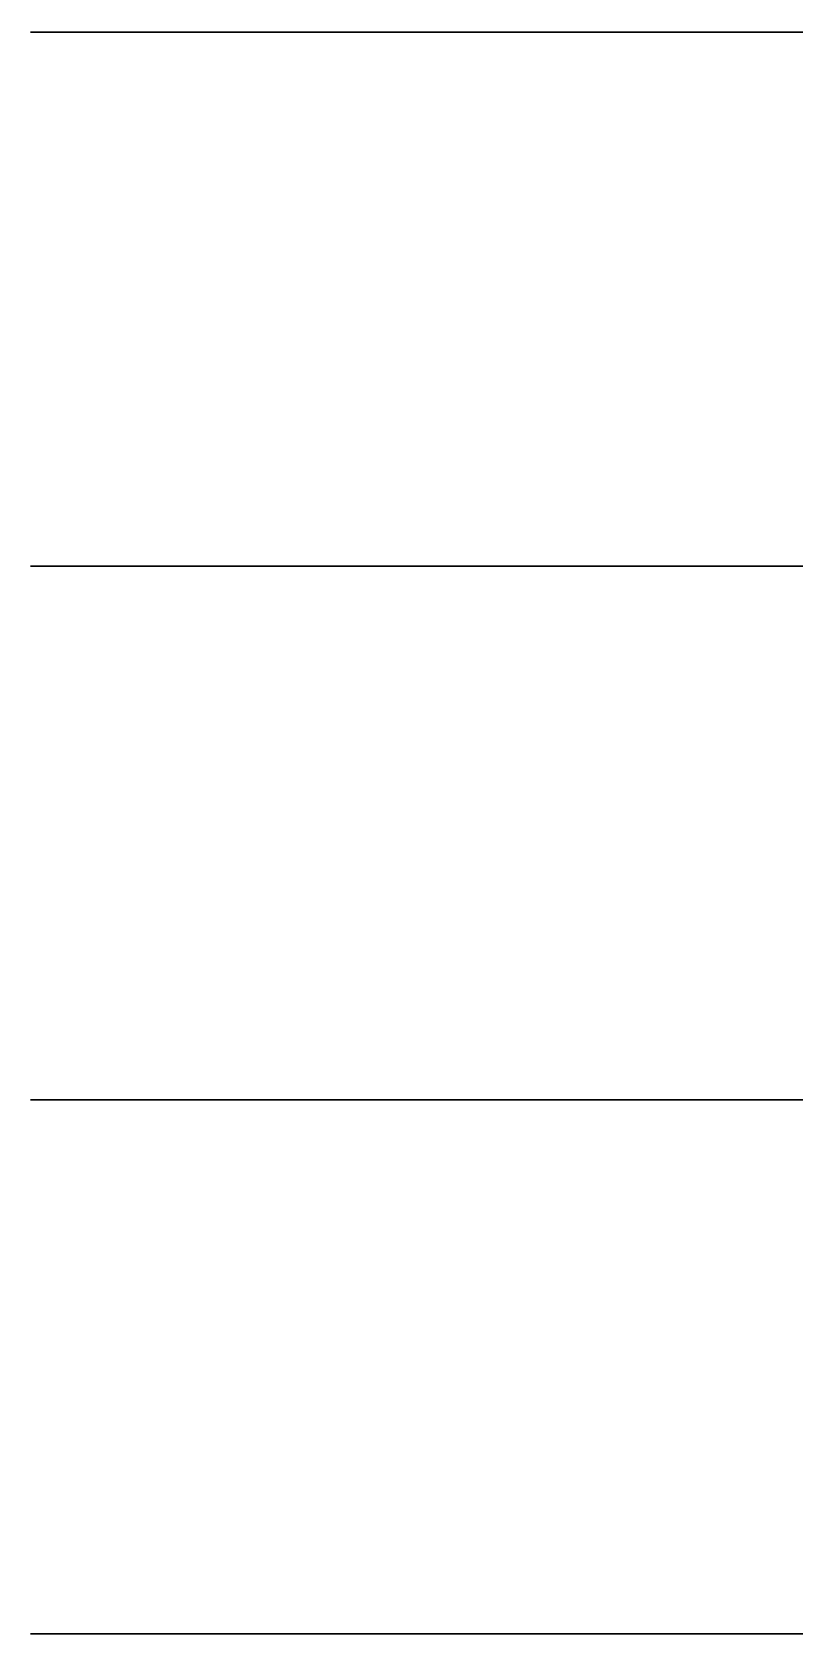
# Model space of a CAD drawing. Header units: metres. Extents: x 350990 to 353010, y 7455300 to 7456700.
# Drawn here: x 351870.3 to 352013.3, y 7455600 to 7455900 of the extents above; entities that cross this region are included whole.
import ezdxf

# ---------------------------------------------------------------- set-up
doc = ezdxf.new("R2010")
doc.units = ezdxf.units.M

msp = doc.modelspace()

# ---------------------------------------------------------------- linework, layer by layer
at = {"layer": 'ARG_M100N'}
for points in [[(352020, 7455900, 1241.557), (352010, 7455900, 1240.172), (352008.779, 7455900, 1240), (352000, 7455900, 1238.761), (351990, 7455900, 1237.336), (351980, 7455900, 1235.909), (351970, 7455900, 1234.494), (351960, 7455900, 1233.104), (351950, 7455900, 1231.752), (351940, 7455900, 1230.45), (351936.375, 7455900, 1230), (351930, 7455900, 1229.209), (351920, 7455900, 1228.042), (351910, 7455900, 1226.958), (351900, 7455900, 1225.965), (351890, 7455900, 1225.071), (351880, 7455900, 1224.281), (351870, 7455900, 1223.6)], [(351870, 7455900, 1293.6), (351880, 7455900, 1294.281), (351890, 7455900, 1295.071), (351900, 7455900, 1295.965), (351910, 7455900, 1296.958), (351920, 7455900, 1298.042), (351930, 7455900, 1299.209), (351936.375, 7455900, 1300), (351940, 7455900, 1300.45), (351950, 7455900, 1301.752), (351960, 7455900, 1303.104), (351970, 7455900, 1304.494), (351980, 7455900, 1305.909), (351990, 7455900, 1307.336), (352000, 7455900, 1308.761), (352008.779, 7455900, 1310), (352010, 7455900, 1310.172), (352020, 7455900, 1311.557)]]:
    msp.add_polyline3d(points, dxfattribs=at)
at = {"layer": 'ARG_M200N'}
for points in [[(352020, 7455800, 1248.135), (352010, 7455800, 1246.811), (352000, 7455800, 1245.483), (351990, 7455800, 1244.166), (351980, 7455800, 1242.872), (351970, 7455800, 1241.613), (351960, 7455800, 1240.402), (351956.519, 7455800, 1240), (351950, 7455800, 1239.248), (351940, 7455800, 1238.16), (351930, 7455800, 1237.147), (351920, 7455800, 1236.215), (351910, 7455800, 1235.367), (351900, 7455800, 1234.608), (351890, 7455800, 1233.939), (351880, 7455800, 1233.36), (351870, 7455800, 1232.868)], [(351870, 7455800, 1302.868), (351880, 7455800, 1303.36), (351890, 7455800, 1303.939), (351900, 7455800, 1304.608), (351910, 7455800, 1305.367), (351920, 7455800, 1306.215), (351930, 7455800, 1307.147), (351940, 7455800, 1308.16), (351950, 7455800, 1309.248), (351956.519, 7455800, 1310), (351960, 7455800, 1310.402), (351970, 7455800, 1311.613), (351980, 7455800, 1312.872), (351990, 7455800, 1314.166), (352000, 7455800, 1315.483), (352010, 7455800, 1316.811), (352020, 7455800, 1318.135)]]:
    msp.add_polyline3d(points, dxfattribs=at)
at = {"layer": 'ARG_M300N'}
msp.add_polyline3d([(351890, 7455700, 1229.648), (351881.943, 7455700, 1230), (351887.959, 7455700, 1240), (351890, 7455700, 1240.911), (351900, 7455700, 1243.602), (351910, 7455700, 1244.498), (351920, 7455700, 1243.676), (351930, 7455700, 1241.121), (351932.619, 7455700, 1240), (351940, 7455700, 1236.254), (351948.23, 7455700, 1230), (351940, 7455700, 1228.254), (351930, 7455700, 1228.261), (351920, 7455700, 1228.527), (351910, 7455700, 1228.856), (351900, 7455700, 1229.234)], close=True, dxfattribs=at)
at = {"layer": 'BOC_M100N'}
msp.add_polyline3d([(351870, 7455900, 1287.395), (351880, 7455900, 1288.54), (351890, 7455900, 1289.832), (351900, 7455900, 1291.234), (351910, 7455900, 1292.704), (351920, 7455900, 1294.194), (351930, 7455900, 1295.659), (351940, 7455900, 1297.054), (351950, 7455900, 1298.342), (351960, 7455900, 1299.496), (351970, 7455900, 1300.496), (351980, 7455900, 1301.338), (351990, 7455900, 1302.027), (352000, 7455900, 1302.581), (352010, 7455900, 1303.026), (352020, 7455900, 1303.396)], dxfattribs=at)
at = {"layer": 'BOC_M200N'}
msp.add_polyline3d([(351870, 7455800, 1297.215), (351880, 7455800, 1297.551), (351890, 7455800, 1297.918), (351900, 7455800, 1298.353), (351910, 7455800, 1298.889), (351920, 7455800, 1299.557), (351930, 7455800, 1300.382), (351940, 7455800, 1301.378), (351950, 7455800, 1302.55), (351960, 7455800, 1303.892), (351970, 7455800, 1305.385), (351980, 7455800, 1307.003), (351990, 7455800, 1308.706), (352000, 7455800, 1310.453), (352010, 7455800, 1312.195), (352020, 7455800, 1313.887)], dxfattribs=at)
at = {"layer": 'BOC_M300N'}
msp.add_polyline3d([(351870, 7455700, 1297.837), (351880, 7455700, 1298.059), (351890, 7455700, 1297.648), (351900, 7455700, 1297.234), (351910, 7455700, 1296.856), (351920, 7455700, 1296.527), (351930, 7455700, 1296.261), (351940, 7455700, 1296.07), (351950, 7455700, 1295.939), (351960, 7455700, 1295.087), (351970, 7455700, 1294.175), (351980, 7455700, 1293.252), (351990, 7455700, 1292.376), (352000, 7455700, 1291.601), (352010, 7455700, 1290.983), (352020, 7455700, 1290.571)], dxfattribs=at)
at = {"layer": 'BOC_M400N'}
msp.add_polyline3d([(351870, 7455600, 1281.243), (351880, 7455600, 1282.167), (351890, 7455600, 1283.008), (351900, 7455600, 1283.781), (351910, 7455600, 1284.498), (351920, 7455600, 1285.168), (351930, 7455600, 1285.792), (351940, 7455600, 1286.367), (351950, 7455600, 1286.885), (351960, 7455600, 1287.335), (351970, 7455600, 1287.704), (351980, 7455600, 1287.977), (351990, 7455600, 1288.147), (352000, 7455600, 1288.208), (352010, 7455600, 1288.164), (352020, 7455600, 1288.025)], dxfattribs=at)
at = {"layer": 'BOLC_M100N'}
msp.add_polyline3d([(351870, 7455900, 1222.543), (351880, 7455900, 1222.837), (351890, 7455900, 1223.406), (351900, 7455900, 1224.228), (351910, 7455900, 1225.272), (351920, 7455900, 1226.501), (351930, 7455900, 1227.873), (351940, 7455900, 1229.343), (351950, 7455900, 1230.865), (351960, 7455900, 1232.395), (351970, 7455900, 1233.889), (351980, 7455900, 1235.308), (351990, 7455900, 1236.618), (352000, 7455900, 1237.793), (352010, 7455900, 1238.812), (352020, 7455900, 1239.666)], dxfattribs=at)
at = {"layer": 'BOLC_M200N'}
msp.add_polyline3d([(351870, 7455800, 1216.229), (351880, 7455800, 1215.563), (351890, 7455800, 1215.282), (351900, 7455800, 1215.382), (351910, 7455800, 1215.845), (351920, 7455800, 1216.647), (351930, 7455800, 1217.753), (351940, 7455800, 1219.122), (351950, 7455800, 1220.713), (351960, 7455800, 1222.48), (351970, 7455800, 1224.384), (351980, 7455800, 1226.387), (351990, 7455800, 1228.458), (352000, 7455800, 1230.575), (352010, 7455800, 1232.725), (352020, 7455800, 1234.905)], dxfattribs=at)
at = {"layer": 'BOLC_M300N'}
msp.add_polyline3d([(351870, 7455700, 1223.189), (351880, 7455700, 1222.825), (351890, 7455700, 1222.694), (351900, 7455700, 1222.792), (351910, 7455700, 1223.107), (351920, 7455700, 1223.622), (351930, 7455700, 1224.317), (351940, 7455700, 1225.168), (351950, 7455700, 1226.156), (351960, 7455700, 1227.259), (351970, 7455700, 1228.463), (351980, 7455700, 1229.756), (351990, 7455700, 1231.134), (352000, 7455700, 1232.602), (352010, 7455700, 1234.168), (352020, 7455700, 1235.85)], dxfattribs=at)
at = {"layer": 'BOLC_M400N'}
msp.add_polyline3d([(351870, 7455600, 1235.494), (351880, 7455600, 1237.321), (351890, 7455600, 1239.15), (351900, 7455600, 1240.949), (351910, 7455600, 1242.688), (351920, 7455600, 1244.336), (351930, 7455600, 1245.866), (351940, 7455600, 1247.257), (351950, 7455600, 1248.495), (351960, 7455600, 1249.572), (351970, 7455600, 1250.492), (351980, 7455600, 1251.267), (351990, 7455600, 1251.919), (352000, 7455600, 1252.479), (352010, 7455600, 1252.981), (352020, 7455600, 1253.467)], dxfattribs=at)
at = {"layer": 'BOX_M100N'}
msp.add_polyline3d([(351870, 7455900, 1192.215), (351880, 7455900, 1195.412), (351890, 7455900, 1198.819), (351900, 7455900, 1202.258), (351910, 7455900, 1205.562), (351920, 7455900, 1208.58), (351930, 7455900, 1211.191), (351940, 7455900, 1213.309), (351950, 7455900, 1214.888), (351960, 7455900, 1215.921), (351970, 7455900, 1216.438), (351980, 7455900, 1216.503), (351990, 7455900, 1216.207), (352000, 7455900, 1215.655), (352010, 7455900, 1214.964), (352020, 7455900, 1214.252)], dxfattribs=at)
at = {"layer": 'BOX_M200N'}
msp.add_polyline3d([(351870, 7455800, 1187.583), (351880, 7455800, 1188.367), (351890, 7455800, 1189.703), (351900, 7455800, 1191.451), (351910, 7455800, 1193.462), (351920, 7455800, 1195.586), (351930, 7455800, 1197.685), (351940, 7455800, 1199.644), (351950, 7455800, 1201.376), (351960, 7455800, 1202.831), (351970, 7455800, 1203.998), (351980, 7455800, 1204.901), (351990, 7455800, 1205.6), (352000, 7455800, 1206.185), (352010, 7455800, 1206.763), (352020, 7455800, 1207.455)], dxfattribs=at)
at = {"layer": 'BOX_M300N'}
msp.add_polyline3d([(351870, 7455700, 1199.27), (351880, 7455700, 1200.224), (351890, 7455700, 1201.541), (351900, 7455700, 1203.121), (351910, 7455700, 1204.852), (351920, 7455700, 1206.618), (351930, 7455700, 1208.308), (351940, 7455700, 1209.825), (351950, 7455700, 1211.098), (351960, 7455700, 1212.083), (351970, 7455700, 1212.771), (351980, 7455700, 1213.19), (351990, 7455700, 1213.402), (352000, 7455700, 1213.497), (352010, 7455700, 1213.591), (352020, 7455700, 1213.813)], dxfattribs=at)
at = {"layer": 'BOX_M400N'}
msp.add_polyline3d([(351870, 7455600, 1210.22), (351880, 7455600, 1211.324), (351890, 7455600, 1212.609), (351900, 7455600, 1214.05), (351910, 7455600, 1215.609), (351920, 7455600, 1217.234), (351930, 7455600, 1218.866), (351940, 7455600, 1220.443), (351950, 7455600, 1221.911), (351960, 7455600, 1223.223), (351970, 7455600, 1224.351), (351980, 7455600, 1225.287), (351990, 7455600, 1226.046), (352000, 7455600, 1226.662), (352010, 7455600, 1227.189), (352020, 7455600, 1227.694)], dxfattribs=at)
at = {"layer": 'CU_0p2_M100N'}
for points in [[(351870, 7455900, 1227.29), (351880, 7455900, 1227.547), (351890, 7455900, 1227.71), (351900, 7455900, 1227.76), (351910, 7455900, 1227.685), (351920, 7455900, 1227.482), (351930, 7455900, 1227.153), (351940, 7455900, 1226.719), (351943.542, 7455900, 1230), (351950, 7455900, 1236.425), (351960, 7455900, 1235.955), (351970, 7455900, 1235.565), (351980, 7455900, 1235.336), (351990, 7455900, 1235.313), (352000, 7455900, 1235.492), (352010, 7455900, 1235.816), (352020, 7455900, 1236.205)], [(352019.084, 7455900, 920), (352010, 7455900, 914.683), (352005.041, 7455900, 910), (352000, 7455900, 902.939), (351998.415, 7455900, 900), (351995.051, 7455900, 890), (351992.934, 7455900, 880), (351991.419, 7455900, 870), (351990, 7455900, 860.327), (351989.957, 7455900, 860), (351988.461, 7455900, 850), (351986.436, 7455900, 840), (351983.911, 7455900, 830), (351980, 7455900, 829.431), (351979.373, 7455900, 830), (351978.783, 7455900, 840), (351978.163, 7455900, 850), (351970, 7455900, 856.143), (351965.644, 7455900, 860), (351965.099, 7455900, 870), (351960, 7455900, 873.955), (351953.406, 7455900, 880), (351953.109, 7455900, 890), (351950, 7455900, 892.643), (351942.352, 7455900, 900), (351942.171, 7455900, 910), (351941.903, 7455900, 920), (351940, 7455900, 921.755), (351931.656, 7455900, 930), (351931.202, 7455900, 940), (351930.596, 7455900, 950), (351930, 7455900, 958.304), (351926.631, 7455900, 960), (351920, 7455900, 962.765), (351910, 7455900, 964.946), (351900, 7455900, 963.75), (351893.433, 7455900, 960), (351890, 7455900, 957.078), (351889.67, 7455900, 950), (351889.354, 7455900, 940), (351890, 7455900, 939.166), (351898.481, 7455900, 930), (351898.327, 7455900, 920), (351900, 7455900, 918.067), (351907.836, 7455900, 910), (351907.71, 7455900, 900), (351907.485, 7455900, 890), (351907.104, 7455900, 880), (351910, 7455900, 876.874), (351916.756, 7455900, 870), (351916.121, 7455900, 860), (351915.365, 7455900, 850), (351914.575, 7455900, 840), (351913.864, 7455900, 830), (351920, 7455900, 823.777), (351923.703, 7455900, 820), (351923.343, 7455900, 810), (351923.21, 7455900, 800), (351923.249, 7455900, 790), (351923.358, 7455900, 780), (351923.408, 7455900, 770), (351930, 7455900, 763.254), (351933.213, 7455900, 760), (351932.814, 7455900, 750), (351932.014, 7455900, 740), (351930.724, 7455900, 730), (351930, 7455900, 725.796), (351920, 7455900, 725.576), (351910, 7455900, 724.206), (351900, 7455900, 721.825), (351894.32, 7455900, 720), (351890, 7455900, 718.187), (351880, 7455900, 712.106), (351877.427, 7455900, 710), (351872.983, 7455900, 700), (351873.578, 7455900, 690), (351875.961, 7455900, 680), (351878.774, 7455900, 670), (351880, 7455900, 665.642), (351881.325, 7455900, 660), (351883.24, 7455900, 650), (351884.192, 7455900, 640), (351883.812, 7455900, 630), (351881.625, 7455900, 620), (351880, 7455900, 616.273), (351876.96, 7455900, 610), (351870, 7455900, 601.023)], [(352017.292, 7455900, 660), (352010, 7455900, 666.756), (352006.755, 7455900, 670), (352005.034, 7455900, 680), (352003.726, 7455900, 690), (352002.819, 7455900, 700), (352002.292, 7455900, 710), (352002.176, 7455900, 720), (352002.426, 7455900, 730), (352003.035, 7455900, 740), (352000, 7455900, 744.08), (351994.74, 7455900, 750), (351995.885, 7455900, 760), (351997.242, 7455900, 770), (351998.666, 7455900, 780), (351999.989, 7455900, 790), (352000, 7455900, 790.107), (352010, 7455900, 792.335), (352020, 7455900, 797.389)]]:
    msp.add_polyline3d(points, dxfattribs=at)
at = {"layer": 'CU_0p2_M200N'}
for points in [[(351870, 7455800, 1217.864), (351880, 7455800, 1217.705), (351890, 7455800, 1217.466), (351900, 7455800, 1217.191), (351910, 7455800, 1216.943), (351920, 7455800, 1216.792), (351930, 7455800, 1216.793), (351940, 7455800, 1216.966), (351942.956, 7455800, 1220), (351950, 7455800, 1227.07), (351960, 7455800, 1227.498), (351970, 7455800, 1227.949), (351980, 7455800, 1228.357), (351990, 7455800, 1228.683), (351991.219, 7455800, 1230), (352000, 7455800, 1238.876), (352010, 7455800, 1238.962), (352020, 7455800, 1239.001)], [(352020, 7455800, 617.253), (352010, 7455800, 614.056), (352000, 7455800, 612.162), (351990, 7455800, 611.338), (351980, 7455800, 611.411), (351970, 7455800, 612.258), (351960, 7455800, 613.754), (351950, 7455800, 615.688), (351940, 7455800, 617.673), (351930, 7455800, 619.105), (351920, 7455800, 619.272), (351919.845, 7455800, 620), (351910, 7455800, 628.044), (351907.811, 7455800, 630), (351906.712, 7455800, 640), (351906.046, 7455800, 650), (351905.662, 7455800, 660), (351905.409, 7455800, 670), (351905.146, 7455800, 680), (351900, 7455800, 684.479), (351893.91, 7455800, 690), (351893.463, 7455800, 700), (351892.853, 7455800, 710), (351892.123, 7455800, 720), (351890, 7455800, 721.643), (351880.397, 7455800, 730), (351880, 7455800, 735.757), (351876.454, 7455800, 730), (351871.297, 7455800, 720), (351870, 7455800, 716.592)]]:
    msp.add_polyline3d(points, dxfattribs=at)
at = {"layer": 'CU_0p2_M300N'}
for points in [[(351870, 7455700, 1221.452), (351880, 7455700, 1221.384), (351890, 7455700, 1221.433), (351900, 7455700, 1221.571), (351910, 7455700, 1221.747), (351920, 7455700, 1221.904), (351930, 7455700, 1221.986), (351940, 7455700, 1221.949), (351950, 7455700, 1221.76), (351960, 7455700, 1221.403), (351970, 7455700, 1220.88), (351980, 7455700, 1220.218), (351983.06, 7455700, 1220), (351990, 7455700, 1219.645), (352000, 7455700, 1219.116), (352010, 7455700, 1218.623), (352020, 7455700, 1218.226)], [(352014.647, 7455700, 710), (352010, 7455700, 708.411), (352000, 7455700, 703.244), (351994.655, 7455700, 700), (351990, 7455700, 696.766), (351980.738, 7455700, 690), (351980, 7455700, 689.342), (351970, 7455700, 680.488), (351969.405, 7455700, 680), (351960, 7455700, 670.599), (351959.311, 7455700, 670), (351950, 7455700, 661.067), (351948.632, 7455700, 660), (351940, 7455700, 653.674), (351933.359, 7455700, 650), (351930, 7455700, 648.407), (351920, 7455700, 644.751), (351910, 7455700, 642.202), (351900, 7455700, 640.762), (351890, 7455700, 640.643), (351880, 7455700, 642.127), (351870, 7455700, 645.382)]]:
    msp.add_polyline3d(points, dxfattribs=at)
msp.add_polyline3d([(351910, 7455700, 973.419), (351905.279, 7455700, 980), (351901.027, 7455700, 990), (351900.497, 7455700, 1000), (351904.979, 7455700, 1010), (351910, 7455700, 1014.961), (351915.345, 7455700, 1020), (351920, 7455700, 1023.277), (351929.493, 7455700, 1030), (351930, 7455700, 1030.343), (351940, 7455700, 1036.629), (351946.395, 7455700, 1040), (351950, 7455700, 1042.503), (351960, 7455700, 1046.359), (351968.918, 7455700, 1040), (351970, 7455700, 1038.81), (351972.524, 7455700, 1030), (351975.047, 7455700, 1020), (351977.14, 7455700, 1010), (351978.527, 7455700, 1000), (351978.671, 7455700, 990), (351976.736, 7455700, 980), (351971.534, 7455700, 970), (351970, 7455700, 968.393), (351960, 7455700, 961.332), (351956.604, 7455700, 960), (351950, 7455700, 958.213), (351940, 7455700, 957.562), (351930, 7455700, 959.144), (351927.805, 7455700, 960), (351920, 7455700, 964.241), (351912.873, 7455700, 970)], close=True, dxfattribs=at)
at = {"layer": 'CU_0p2_M400N'}
msp.add_polyline3d([(351870, 7455600, 835.586), (351880, 7455600, 834.621), (351890, 7455600, 832.92), (351899.273, 7455600, 830), (351900, 7455600, 829.734), (351910, 7455600, 823.708), (351913.977, 7455600, 820), (351920, 7455600, 811.6), (351920.928, 7455600, 810), (351924.035, 7455600, 800), (351923.996, 7455600, 790), (351920.174, 7455600, 780), (351920, 7455600, 779.774), (351910.151, 7455600, 770), (351910, 7455600, 769.899), (351900, 7455600, 765.051), (351890, 7455600, 762.366), (351880, 7455600, 761.422), (351870, 7455600, 762.048)], dxfattribs=at)
at = {"layer": 'CU_0p4_M100N'}
for points in [[(351870, 7455900, 1080.806), (351871.742, 7455900, 1080), (351880, 7455900, 1075.573), (351885.595, 7455900, 1070), (351890, 7455900, 1064.294), (351892.781, 7455900, 1060), (351897.276, 7455900, 1050), (351899, 7455900, 1040), (351896.382, 7455900, 1030), (351890, 7455900, 1023.099), (351887.036, 7455900, 1020), (351880, 7455900, 1015.065), (351873.199, 7455900, 1010), (351870, 7455900, 1007.764)], [(351870, 7455900, 999.154), (351877.75, 7455900, 990), (351876.724, 7455900, 980), (351875.79, 7455900, 970), (351880, 7455900, 963.934), (351883.402, 7455900, 960), (351882.594, 7455900, 950), (351882.038, 7455900, 940), (351888.825, 7455900, 930), (351887.259, 7455900, 920), (351885.414, 7455900, 910), (351882.194, 7455900, 900), (351880, 7455900, 895.985), (351877.713, 7455900, 890), (351871.483, 7455900, 880), (351870, 7455900, 878.213)], [(351870, 7455900, 1223.656), (351880, 7455900, 1224.172), (351890, 7455900, 1224.496), (351900, 7455900, 1224.591), (351910, 7455900, 1224.434), (351920, 7455900, 1224.018), (351930, 7455900, 1223.352), (351940, 7455900, 1222.478), (351948.119, 7455900, 1230), (351950, 7455900, 1231.872), (351960, 7455900, 1230.935), (351970, 7455900, 1230.163), (351973.733, 7455900, 1230), (351970, 7455900, 1225.277), (351967.543, 7455900, 1220), (351970, 7455900, 1219.891), (351980, 7455900, 1219.701), (351990, 7455900, 1219.782), (351997.006, 7455900, 1220), (351998.275, 7455900, 1230), (352000, 7455900, 1230.063), (352010, 7455900, 1230.73), (352020, 7455900, 1231.526)], [(352016.417, 7455900, 960), (352010, 7455900, 957.795), (352000, 7455900, 953.737), (351990.879, 7455900, 950), (351990, 7455900, 949.565), (351980, 7455900, 944.97), (351970, 7455900, 941.212), (351964.636, 7455900, 940), (351960, 7455900, 938.388), (351950, 7455900, 937.803), (351942.803, 7455900, 940), (351940, 7455900, 940.738), (351938.748, 7455900, 950), (351937.222, 7455900, 960), (351930, 7455900, 966.588), (351926.44, 7455900, 970), (351924.929, 7455900, 980), (351923.601, 7455900, 990), (351922.532, 7455900, 1000), (351920, 7455900, 1002.3), (351911.744, 7455900, 1010), (351911.099, 7455900, 1020), (351910.78, 7455900, 1030), (351910.791, 7455900, 1040), (351910, 7455900, 1040.742), (351900.238, 7455900, 1050), (351900.686, 7455900, 1060), (351901.348, 7455900, 1070), (351900, 7455900, 1071.256), (351891.05, 7455900, 1080), (351891.773, 7455900, 1090), (351890, 7455900, 1091.688), (351881.766, 7455900, 1100), (351881.745, 7455900, 1110), (351881.128, 7455900, 1120), (351880, 7455900, 1120.88), (351870.287, 7455900, 1130)]]:
    msp.add_polyline3d(points, dxfattribs=at)
at = {"layer": 'CU_0p4_M200N'}
for points in [[(351870, 7455800, 1214.824), (351880, 7455800, 1214.506), (351890, 7455800, 1214.032), (351900, 7455800, 1213.49), (351910, 7455800, 1213.001), (351920, 7455800, 1212.707), (351930, 7455800, 1212.718), (351940, 7455800, 1213.07), (351946.753, 7455800, 1220), (351950, 7455800, 1223.259), (351960, 7455800, 1224.115), (351970, 7455800, 1225.012), (351980, 7455800, 1225.821), (351990, 7455800, 1226.462), (351993.176, 7455800, 1230), (352000, 7455800, 1236.895), (352010, 7455800, 1237.179), (352020, 7455800, 1237.254)], [(352020, 7455800, 682.322), (352012.557, 7455800, 680), (352010, 7455800, 679.081), (352000, 7455800, 676.74), (351990, 7455800, 676.29), (351980, 7455800, 678.49), (351977.141, 7455800, 680), (351970, 7455800, 683.823), (351963.209, 7455800, 690), (351960, 7455800, 693.202), (351954.452, 7455800, 700), (351950, 7455800, 706.251), (351947.287, 7455800, 710), (351940.863, 7455800, 720), (351940, 7455800, 721.55), (351933.857, 7455800, 730), (351930, 7455800, 736.17), (351925.811, 7455800, 740), (351920, 7455800, 745.877), (351910, 7455800, 747.699), (351900, 7455800, 743.195), (351896.623, 7455800, 740), (351890, 7455800, 734.028), (351889.173, 7455800, 740), (351887.915, 7455800, 750), (351886.907, 7455800, 760), (351880, 7455800, 765.433), (351874.904, 7455800, 770), (351874.52, 7455800, 780), (351874.342, 7455800, 790), (351874.296, 7455800, 800), (351870, 7455800, 803.846)]]:
    msp.add_polyline3d(points, dxfattribs=at)
msp.add_polyline3d([(351990, 7455800, 911.357), (351985.555, 7455800, 920), (351985.311, 7455800, 930), (351990, 7455800, 938.651), (351995.542, 7455800, 940), (352000, 7455800, 940.478), (352000.789, 7455800, 940), (352010, 7455800, 930.166), (352010.081, 7455800, 930), (352010.901, 7455800, 920), (352010, 7455800, 917.434), (352003.074, 7455800, 910), (352000, 7455800, 908.437), (351993.239, 7455800, 910)], close=True, dxfattribs=at)
at = {"layer": 'CU_0p4_M300N'}
for points in [[(351870, 7455700, 1195.463), (351873.45, 7455700, 1200), (351880, 7455700, 1206.419), (351890, 7455700, 1206.714), (351900, 7455700, 1206.986), (351910, 7455700, 1207.185), (351920, 7455700, 1207.26), (351930, 7455700, 1207.16), (351940, 7455700, 1206.834), (351943.492, 7455700, 1210), (351950, 7455700, 1215.896), (351960, 7455700, 1215.244), (351970, 7455700, 1214.348), (351980, 7455700, 1213.238), (351990, 7455700, 1211.988), (352000, 7455700, 1210.714), (352006.272, 7455700, 1210), (352000, 7455700, 1204.833), (351995.662, 7455700, 1200), (351990, 7455700, 1193.292), (351987.719, 7455700, 1190), (351980, 7455700, 1180.572), (351979.578, 7455700, 1180), (351973.214, 7455700, 1170), (351970, 7455700, 1166.464), (351964.105, 7455700, 1160), (351960, 7455700, 1156.379), (351952.087, 7455700, 1150), (351950, 7455700, 1148.398), (351940, 7455700, 1141.813), (351936.15, 7455700, 1140), (351930, 7455700, 1136.276), (351920, 7455700, 1132.783), (351910, 7455700, 1132.806), (351900, 7455700, 1139.992), (351899.995, 7455700, 1140), (351890, 7455700, 1148.863), (351889.035, 7455700, 1150), (351880, 7455700, 1158.552), (351878.53, 7455700, 1160), (351870, 7455700, 1167.209)], [(352017.214, 7455700, 810), (352010.169, 7455700, 800), (352010, 7455700, 799.707), (352005.788, 7455700, 790), (352001.846, 7455700, 780), (352000, 7455700, 775.767), (351997.811, 7455700, 770), (351992.727, 7455700, 760), (351990, 7455700, 756.154), (351985.516, 7455700, 750), (351980, 7455700, 744.345), (351974.991, 7455700, 740), (351970, 7455700, 736.287), (351960, 7455700, 730.737), (351957.891, 7455700, 730), (351950, 7455700, 727.112), (351940, 7455700, 725.569), (351930, 7455700, 726.297), (351920, 7455700, 729.674), (351919.406, 7455700, 730), (351910, 7455700, 735.83), (351904.954, 7455700, 740), (351900, 7455700, 745.023), (351895.062, 7455700, 750), (351890, 7455700, 756.649), (351886.639, 7455700, 760), (351880, 7455700, 768.994), (351878.484, 7455700, 770), (351870, 7455700, 778.09)], [(351870, 7455700, 794.669), (351880, 7455700, 795.114), (351885.885, 7455700, 800), (351890, 7455700, 801.951), (351898.553, 7455700, 810), (351900, 7455700, 811.201), (351906.869, 7455700, 820), (351910, 7455700, 824.55), (351912.775, 7455700, 830), (351916.283, 7455700, 840), (351918.096, 7455700, 850), (351918.521, 7455700, 860), (351918.132, 7455700, 870), (351917.753, 7455700, 880), (351918.876, 7455700, 890), (351920, 7455700, 892.268), (351924.061, 7455700, 900), (351930, 7455700, 904.345), (351939.606, 7455700, 910), (351940, 7455700, 910.153), (351950, 7455700, 914.131), (351960, 7455700, 917.437), (351969.414, 7455700, 920), (351970, 7455700, 920.164), (351980, 7455700, 922.52), (351990, 7455700, 924.24), (352000, 7455700, 925.097), (352010, 7455700, 924.6), (352020, 7455700, 921.75)]]:
    msp.add_polyline3d(points, dxfattribs=at)
at = {"layer": 'CU_0p8_M100N'}
for points in [[(352013.497, 7455900, 1090), (352010.337, 7455900, 1100), (352010, 7455900, 1101.592), (352008.377, 7455900, 1110), (352007.242, 7455900, 1120), (352004.265, 7455900, 1130), (352000.962, 7455900, 1140), (352000, 7455900, 1143.096), (351997.255, 7455900, 1150), (351993.471, 7455900, 1160), (351990, 7455900, 1168.954), (351989.31, 7455900, 1170), (351981.397, 7455900, 1180), (351980, 7455900, 1181.646), (351970, 7455900, 1184.12), (351960, 7455900, 1180.102), (351959.885, 7455900, 1180), (351950, 7455900, 1173.095), (351946.626, 7455900, 1170), (351940, 7455900, 1164.567), (351935.062, 7455900, 1160), (351930, 7455900, 1155.698), (351923.325, 7455900, 1150), (351920, 7455900, 1147.182), (351910.695, 7455900, 1140), (351910, 7455900, 1139.403), (351900, 7455900, 1132.084), (351895.986, 7455900, 1130), (351890, 7455900, 1125.699), (351880, 7455900, 1128.73), (351878.647, 7455900, 1130), (351876.879, 7455900, 1140), (351870, 7455900, 1145.868)], [(351870, 7455900, 1198.19), (351880, 7455900, 1198.715), (351890, 7455900, 1199.002), (351891.006, 7455900, 1200), (351900, 7455900, 1208.98), (351910, 7455900, 1208.802), (351920, 7455900, 1208.171), (351921.889, 7455900, 1210), (351930, 7455900, 1217.71), (351940, 7455900, 1216.634), (351950, 7455900, 1215.401), (351960, 7455900, 1214.237), (351970, 7455900, 1213.414), (351980, 7455900, 1213.144), (351990, 7455900, 1213.475), (352000, 7455900, 1214.278), (352010, 7455900, 1215.321), (352020, 7455900, 1216.378)]]:
    msp.add_polyline3d(points, dxfattribs=at)
msp.add_polyline3d([(351960, 7455900, 1008.192), (351958.11, 7455900, 1010), (351960, 7455900, 1017.014), (351961.45, 7455900, 1020), (351970, 7455900, 1023.078), (351980, 7455900, 1024.643), (351990, 7455900, 1022.658), (351992.927, 7455900, 1020), (351992.717, 7455900, 1010), (351990, 7455900, 1007.025), (351980, 7455900, 1000.671), (351970, 7455900, 1001.115)], close=True, dxfattribs=at)
at = {"layer": 'CU_0p8_M200N'}
for points in [[(352020, 7455800, 994.928), (352010, 7455800, 999.965), (352000, 7455800, 999.789), (351990, 7455800, 996.507), (351980, 7455800, 991.587), (351977.371, 7455800, 990), (351970, 7455800, 985.562), (351961.376, 7455800, 980), (351960, 7455800, 978.972), (351950, 7455800, 971.203), (351948.329, 7455800, 970), (351940, 7455800, 961.116), (351938.84, 7455800, 960), (351933.261, 7455800, 950), (351931.124, 7455800, 940), (351930.598, 7455800, 930), (351930.581, 7455800, 920), (351930.248, 7455800, 910), (351930, 7455800, 908.184), (351928.672, 7455800, 900), (351924.695, 7455800, 890), (351920, 7455800, 883.726), (351915.657, 7455800, 880), (351910, 7455800, 876.376), (351900, 7455800, 872.975), (351890, 7455800, 872.188), (351880, 7455800, 873.976), (351870, 7455800, 878.576)], [(351870, 7455800, 951.249), (351880, 7455800, 958.58), (351881.404, 7455800, 960), (351887.173, 7455800, 970), (351888.668, 7455800, 980), (351887.563, 7455800, 990), (351885.065, 7455800, 1000), (351881.961, 7455800, 1010), (351880, 7455800, 1015.918), (351878.232, 7455800, 1020), (351873.944, 7455800, 1030), (351870.186, 7455800, 1040)], [(351870, 7455800, 1076.974), (351872.042, 7455800, 1080), (351880, 7455800, 1086.5), (351883.359, 7455800, 1090), (351890, 7455800, 1095.598), (351894.504, 7455800, 1100), (351900, 7455800, 1107.646), (351901.514, 7455800, 1110), (351900, 7455800, 1114.163), (351896.493, 7455800, 1120), (351890, 7455800, 1123.625), (351880, 7455800, 1126.423), (351870, 7455800, 1127.75)], [(351870, 7455800, 1189.13), (351880, 7455800, 1188.805), (351890, 7455800, 1188.351), (351891.54, 7455800, 1190), (351900, 7455800, 1198.048), (351910, 7455800, 1197.614), (351920, 7455800, 1197.391), (351930, 7455800, 1197.476), (351940, 7455800, 1197.893), (351941.825, 7455800, 1200), (351950, 7455800, 1208.228), (351960, 7455800, 1209.019), (351970, 7455800, 1209.842), (351971.558, 7455800, 1210), (351974.983, 7455800, 1220), (351980, 7455800, 1220.748), (351990, 7455800, 1222.02), (351997.163, 7455800, 1230), (352000, 7455800, 1232.866), (352010, 7455800, 1233.425), (352020, 7455800, 1233.567)]]:
    msp.add_polyline3d(points, dxfattribs=at)
msp.add_polyline3d([(352000, 7455800, 743.206), (351995.925, 7455800, 750), (352000, 7455800, 756.152), (352004.061, 7455800, 750)], close=True, dxfattribs=at)
at = {"layer": 'IMP_M100N'}
for points in [[(352013.822, 7455900, 460), (352010.65, 7455900, 470), (352010, 7455900, 472.262), (352007.716, 7455900, 480), (352005.083, 7455900, 490), (352002.745, 7455900, 500), (352000.669, 7455900, 510), (352000, 7455900, 513.591), (351998.766, 7455900, 520), (351997.013, 7455900, 530), (351995.381, 7455900, 540), (351993.809, 7455900, 550), (351992.238, 7455900, 560), (351990.609, 7455900, 570), (351990, 7455900, 573.507), (351988.825, 7455900, 580), (351986.85, 7455900, 590), (351984.657, 7455900, 600), (351982.206, 7455900, 610), (351980, 7455900, 618.079), (351979.458, 7455900, 620), (351976.364, 7455900, 630), (351972.991, 7455900, 640), (351970, 7455900, 648.256), (351969.361, 7455900, 650), (351965.507, 7455900, 660), (351961.536, 7455900, 670), (351960, 7455900, 673.798), (351957.522, 7455900, 680), (351953.558, 7455900, 690), (351950, 7455900, 699.238), (351949.713, 7455900, 700), (351946.069, 7455900, 710), (351942.65, 7455900, 720), (351940, 7455900, 728.339), (351939.485, 7455900, 730), (351936.587, 7455900, 740), (351933.944, 7455900, 750), (351931.543, 7455900, 760), (351930, 7455900, 767.039), (351929.355, 7455900, 770), (351927.336, 7455900, 780), (351925.466, 7455900, 790), (351923.709, 7455900, 800), (351922.027, 7455900, 810), (351920.379, 7455900, 820), (351920, 7455900, 822.295), (351918.682, 7455900, 830), (351916.921, 7455900, 840), (351915.071, 7455900, 850), (351913.1, 7455900, 860), (351910.977, 7455900, 870), (351910, 7455900, 874.278), (351908.609, 7455900, 880), (351905.987, 7455900, 890), (351903.157, 7455900, 900), (351900.128, 7455900, 910), (351900, 7455900, 910.402), (351896.751, 7455900, 920), (351893.225, 7455900, 930), (351890, 7455900, 938.921), (351889.59, 7455900, 940), (351885.786, 7455900, 950), (351882.039, 7455900, 960), (351880, 7455900, 965.609), (351878.37, 7455900, 970), (351874.844, 7455900, 980), (351871.562, 7455900, 990), (351870, 7455900, 995.143)], [(351870, 7455900, 1150), (351876.932, 7455900, 1140), (351879.905, 7455900, 1130), (351880, 7455900, 1129.702), (351883.085, 7455900, 1120), (351886.422, 7455900, 1110), (351889.862, 7455900, 1100), (351890, 7455900, 1099.607), (351893.372, 7455900, 1090), (351896.876, 7455900, 1080), (351900, 7455900, 1070.931), (351900.322, 7455900, 1070), (351903.705, 7455900, 1060), (351906.952, 7455900, 1050), (351910, 7455900, 1040.12), (351910.038, 7455900, 1040), (351913.016, 7455900, 1030), (351915.829, 7455900, 1020), (351918.486, 7455900, 1010), (351920, 7455900, 1004.007), (351921.041, 7455900, 1000), (351923.54, 7455900, 990), (351925.975, 7455900, 980), (351928.385, 7455900, 970), (351930, 7455900, 963.33), (351930.843, 7455900, 960), (351933.434, 7455900, 950), (351936.141, 7455900, 940), (351939.003, 7455900, 930), (351940, 7455900, 926.705), (351942.134, 7455900, 920), (351945.53, 7455900, 910), (351949.165, 7455900, 900), (351950, 7455900, 897.823), (351953.106, 7455900, 890), (351957.272, 7455900, 880), (351960, 7455900, 873.678), (351961.599, 7455900, 870), (351966.009, 7455900, 860), (351970, 7455900, 850.94), (351970.405, 7455900, 850), (351974.622, 7455900, 840), (351978.656, 7455900, 830), (351980, 7455900, 826.482), (351982.355, 7455900, 820), (351985.716, 7455900, 810), (351988.762, 7455900, 800), (351990, 7455900, 795.49), (351991.424, 7455900, 790), (351993.739, 7455900, 780), (351995.775, 7455900, 770), (351997.561, 7455900, 760), (351999.134, 7455900, 750), (352000, 7455900, 743.857), (352000.526, 7455900, 740), (352001.786, 7455900, 730), (352002.985, 7455900, 720), (352004.17, 7455900, 710), (352005.394, 7455900, 700), (352006.705, 7455900, 690), (352008.154, 7455900, 680), (352009.786, 7455900, 670), (352010, 7455900, 668.843), (352011.672, 7455900, 660), (352013.843, 7455900, 650)]]:
    msp.add_polyline3d(points, dxfattribs=at)
at = {"layer": 'IMP_M200N'}
msp.add_polyline3d([(351870, 7455800, 806.591), (351871.392, 7455800, 800), (351873.609, 7455800, 790), (351875.933, 7455800, 780), (351878.351, 7455800, 770), (351880, 7455800, 763.358), (351880.857, 7455800, 760), (351883.437, 7455800, 750), (351886.032, 7455800, 740), (351888.61, 7455800, 730), (351890, 7455800, 724.492), (351891.159, 7455800, 720), (351893.647, 7455800, 710), (351896.028, 7455800, 700), (351898.29, 7455800, 690), (351900, 7455800, 682.017), (351900.435, 7455800, 680), (351902.473, 7455800, 670), (351904.404, 7455800, 660), (351906.251, 7455800, 650), (351908.048, 7455800, 640), (351909.828, 7455800, 630), (351910, 7455800, 629.045), (351911.624, 7455800, 620), (351913.476, 7455800, 610), (351915.425, 7455800, 600), (351917.508, 7455800, 590), (351919.76, 7455800, 580), (351920, 7455800, 579.015), (351922.186, 7455800, 570), (351924.82, 7455800, 560), (351927.675, 7455800, 550), (351930, 7455800, 542.431), (351930.742, 7455800, 540), (351933.98, 7455800, 530), (351937.385, 7455800, 520), (351940, 7455800, 512.594), (351940.907, 7455800, 510), (351944.467, 7455800, 500), (351948.028, 7455800, 490), (351950, 7455800, 484.373), (351951.514, 7455800, 480), (351954.857, 7455800, 470), (351958.006, 7455800, 460), (351960, 7455800, 453.171), (351960.917, 7455800, 450), (351963.556, 7455800, 440), (351965.898, 7455800, 430), (351967.935, 7455800, 420), (351969.676, 7455800, 410), (351970, 7455800, 407.812), (351971.16, 7455800, 400), (351972.402, 7455800, 390), (351973.433, 7455800, 380), (351974.296, 7455800, 370), (351975.039, 7455800, 360), (351975.711, 7455800, 350), (351976.363, 7455800, 340), (351977.047, 7455800, 330), (351977.812, 7455800, 320), (351978.709, 7455800, 310), (351979.786, 7455800, 300), (351970, 7455800, 291.17), (351960, 7455800, 292.441), (351953.002, 7455800, 300), (351950, 7455800, 304.877), (351946.733, 7455800, 310), (351940.25, 7455800, 320), (351940, 7455800, 320.385), (351933.821, 7455800, 330), (351930, 7455800, 336.174), (351927.732, 7455800, 340), (351922.156, 7455800, 350), (351920, 7455800, 354.182), (351917.211, 7455800, 360), (351912.877, 7455800, 370), (351910, 7455800, 377.468), (351909.102, 7455800, 380), (351905.923, 7455800, 390), (351903.145, 7455800, 400), (351900.717, 7455800, 410), (351900, 7455800, 413.318), (351898.649, 7455800, 420), (351896.831, 7455800, 430), (351895.179, 7455800, 440), (351893.641, 7455800, 450), (351892.165, 7455800, 460), (351890.702, 7455800, 470), (351890, 7455800, 474.697), (351889.228, 7455800, 480), (351887.69, 7455800, 490), (351886.028, 7455800, 500), (351884.205, 7455800, 510), (351882.19, 7455800, 520), (351880, 7455800, 529.811), (351879.958, 7455800, 530), (351877.519, 7455800, 540), (351874.834, 7455800, 550), (351871.905, 7455800, 560), (351870, 7455800, 566.05)], dxfattribs=at)
at = {"layer": 'IMP_M300N'}
msp.add_polyline3d([(351870, 7455700, 317.142), (351872.306, 7455700, 310), (351875.333, 7455700, 300), (351870, 7455700, 292.15)], dxfattribs=at)
at = {"layer": 'PHY_M100N'}
for points in [[(351870, 7455900, 1293.6), (351880, 7455900, 1294.281), (351890, 7455900, 1295.071), (351900, 7455900, 1295.965), (351910, 7455900, 1296.958), (351920, 7455900, 1298.042), (351930, 7455900, 1299.209), (351936.375, 7455900, 1300), (351940, 7455900, 1300.45), (351950, 7455900, 1301.752), (351960, 7455900, 1303.104), (351970, 7455900, 1304.494), (351980, 7455900, 1305.909), (351990, 7455900, 1307.336), (352000, 7455900, 1308.761), (352008.779, 7455900, 1310), (352010, 7455900, 1310.172), (352020, 7455900, 1311.557)], [(352020, 7455900, 1177.847), (352010.588, 7455900, 1170), (352010, 7455900, 1169.51), (352000.145, 7455900, 1160), (352000, 7455900, 1159.86), (351990, 7455900, 1150.17), (351989.812, 7455900, 1150), (351980, 7455900, 1141.145), (351978.623, 7455900, 1140), (351970, 7455900, 1132.828), (351966.515, 7455900, 1130), (351960, 7455900, 1124.712), (351954.579, 7455900, 1120), (351950, 7455900, 1116.019), (351943.96, 7455900, 1110), (351940, 7455900, 1106.054), (351934.748, 7455900, 1100), (351930, 7455900, 1094.527), (351926.46, 7455900, 1090), (351920, 7455900, 1081.738), (351918.679, 7455900, 1080), (351911.081, 7455900, 1070), (351910, 7455900, 1068.578), (351902.995, 7455900, 1060), (351900, 7455900, 1056.332), (351893.66, 7455900, 1050), (351890, 7455900, 1046.344), (351880.549, 7455900, 1040), (351880, 7455900, 1039.632), (351870, 7455900, 1036.578)]]:
    msp.add_polyline3d(points, dxfattribs=at)
at = {"layer": 'PHY_M200N'}
for points in [[(351870, 7455800, 1302.868), (351880, 7455800, 1303.36), (351890, 7455800, 1303.939), (351900, 7455800, 1304.608), (351910, 7455800, 1305.367), (351920, 7455800, 1306.215), (351930, 7455800, 1307.147), (351940, 7455800, 1308.16), (351950, 7455800, 1309.248), (351956.519, 7455800, 1310), (351960, 7455800, 1310.402), (351970, 7455800, 1311.613), (351980, 7455800, 1312.872), (351990, 7455800, 1314.166), (352000, 7455800, 1315.483), (352010, 7455800, 1316.811), (352020, 7455800, 1318.135)], [(352017.155, 7455800, 970), (352010, 7455800, 965.13), (352000, 7455800, 962.934), (351990, 7455800, 965.142), (351981.254, 7455800, 970), (351980, 7455800, 970.697), (351970, 7455800, 977.891), (351966.954, 7455800, 980), (351960, 7455800, 984.859), (351950, 7455800, 989.895), (351949.463, 7455800, 990), (351940, 7455800, 991.876), (351930, 7455800, 990.476), (351928.859, 7455800, 990), (351920, 7455800, 986.302), (351910, 7455800, 980.628), (351908.866, 7455800, 980), (351900, 7455800, 975.057), (351890, 7455800, 971.081), (351881.865, 7455800, 970), (351880, 7455800, 969.748), (351878.5, 7455800, 970), (351870, 7455800, 971.434)]]:
    msp.add_polyline3d(points, dxfattribs=at)
at = {"layer": 'PHY_M300N'}
for points in [[(351870, 7455700, 1300.53), (351880, 7455700, 1300.085), (351881.943, 7455700, 1300), (351890, 7455700, 1299.648), (351900, 7455700, 1299.234), (351910, 7455700, 1298.856), (351920, 7455700, 1298.527), (351930, 7455700, 1298.261), (351940, 7455700, 1298.07), (351950, 7455700, 1297.965), (351960, 7455700, 1297.957), (351970, 7455700, 1298.054), (351980, 7455700, 1298.264), (351990, 7455700, 1298.591), (352000, 7455700, 1299.04), (352010, 7455700, 1299.612), (352015.584, 7455700, 1300)], [(352020, 7455700, 911.994), (352010, 7455700, 916.223), (352005.022, 7455700, 920), (352000, 7455700, 923.697), (351993.295, 7455700, 930), (351990, 7455700, 933.026), (351982.72, 7455700, 940), (351980, 7455700, 942.567), (351970.966, 7455700, 950), (351970, 7455700, 950.791), (351960, 7455700, 956.506), (351950, 7455700, 959.043), (351940, 7455700, 958.434), (351930, 7455700, 955.37), (351920, 7455700, 950.969), (351917.855, 7455700, 950), (351910, 7455700, 946.502), (351900, 7455700, 942.981), (351890, 7455700, 941.027), (351880, 7455700, 940.788), (351870, 7455700, 941.972)]]:
    msp.add_polyline3d(points, dxfattribs=at)
at = {"layer": 'PHY_M400N'}
for points in [[(351870, 7455600, 1111.827), (351870.291, 7455600, 1110), (351870, 7455600, 1109.069)], [(351870, 7455600, 1032.515), (351871.861, 7455600, 1030), (351880, 7455600, 1022.551), (351884.666, 7455600, 1020), (351890, 7455600, 1017.898), (351900, 7455600, 1016.929), (351910, 7455600, 1018.788), (351912.919, 7455600, 1020), (351920, 7455600, 1023.807), (351929.567, 7455600, 1030), (351930, 7455600, 1030.335), (351940, 7455600, 1037.495), (351945.05, 7455600, 1040), (351950, 7455600, 1042.35), (351960, 7455600, 1044.638), (351970, 7455600, 1044.831), (351980, 7455600, 1043.656), (351990, 7455600, 1041.563), (351995.394, 7455600, 1040), (352000, 7455600, 1038.868), (352010, 7455600, 1035.74), (352020, 7455600, 1032.242)], [(352020, 7455600, 854.934), (352010.97, 7455600, 860), (352010, 7455600, 860.517), (352000, 7455600, 866.057), (351991.157, 7455600, 870), (351990, 7455600, 870.483), (351980, 7455600, 872.923), (351970, 7455600, 873.419), (351960, 7455600, 872.488), (351950, 7455600, 871.08), (351940, 7455600, 870.272), (351930, 7455600, 870.963), (351920, 7455600, 873.651), (351910, 7455600, 878.321), (351907.296, 7455600, 880), (351900, 7455600, 884.305), (351891.183, 7455600, 890), (351890, 7455600, 890.737), (351880, 7455600, 896.451), (351871.213, 7455600, 900), (351870, 7455600, 900.483)]]:
    msp.add_polyline3d(points, dxfattribs=at)
at = {"layer": 'POT_M100N'}
for points in [[(351870, 7455900, 1096.934), (351875.821, 7455900, 1100), (351880, 7455900, 1102.215), (351890, 7455900, 1107.198), (351896.423, 7455900, 1110), (351900, 7455900, 1111.569), (351910, 7455900, 1115.034), (351920, 7455900, 1117.345), (351930, 7455900, 1118.327), (351940, 7455900, 1117.899), (351950, 7455900, 1116.087), (351960, 7455900, 1113.024), (351967.422, 7455900, 1110), (351970, 7455900, 1108.952), (351980, 7455900, 1104.211), (351988.405, 7455900, 1100), (351990, 7455900, 1099.204), (352000, 7455900, 1094.393), (352010, 7455900, 1090.233), (352010.759, 7455900, 1090), (352020, 7455900, 1087.181)], [(352020, 7455900, 290.027), (352010, 7455900, 290.027), (352000, 7455900, 290.027), (351990, 7455900, 290.028), (351980, 7455900, 290.028), (351970, 7455900, 290.028), (351960, 7455900, 290.028), (351950, 7455900, 290.029), (351940, 7455900, 290.029), (351930, 7455900, 290.03), (351920, 7455900, 290.03), (351910, 7455900, 290.03), (351900, 7455900, 290.031), (351890, 7455900, 290.031), (351880, 7455900, 290.031), (351870, 7455900, 290.032)]]:
    msp.add_polyline3d(points, dxfattribs=at)
at = {"layer": 'POT_M200N'}
for points in [[(352020, 7455800, 290.038), (352010, 7455800, 290.039), (352000, 7455800, 290.039), (351990, 7455800, 290.04), (351980, 7455800, 290.04), (351970, 7455800, 290.041), (351960, 7455800, 290.042), (351950, 7455800, 290.042), (351940, 7455800, 290.043), (351930, 7455800, 290.043), (351920, 7455800, 290.044), (351910, 7455800, 290.044), (351900, 7455800, 290.045), (351890, 7455800, 290.045), (351880, 7455800, 290.045), (351870, 7455800, 290.045)], [(351870.017, 7455800, 1070), (351880, 7455800, 1067.356), (351890, 7455800, 1065.484), (351900, 7455800, 1064.471), (351910, 7455800, 1064.324), (351920, 7455800, 1064.969), (351930, 7455800, 1066.272), (351940, 7455800, 1068.054), (351949.452, 7455800, 1070), (351950, 7455800, 1070.113), (351960, 7455800, 1072.259), (351970, 7455800, 1074.31), (351980, 7455800, 1076.14), (351990, 7455800, 1077.68), (352000, 7455800, 1078.931), (352010, 7455800, 1079.958), (352010.452, 7455800, 1080), (352020, 7455800, 1080.891)]]:
    msp.add_polyline3d(points, dxfattribs=at)
at = {"layer": 'POT_M300N'}
for points in [[(351870, 7455700, 917.37), (351880, 7455700, 916.612), (351890, 7455700, 915.962), (351900, 7455700, 915.584), (351910, 7455700, 915.61), (351920, 7455700, 916.146), (351930, 7455700, 917.259), (351940, 7455700, 918.975), (351944.584, 7455700, 920), (351950, 7455700, 921.217), (351960, 7455700, 923.83), (351970, 7455700, 926.619), (351980, 7455700, 929.293), (351983.219, 7455700, 930), (351990, 7455700, 931.463), (352000, 7455700, 932.832), (352010, 7455700, 933.147), (352020, 7455700, 932.2)], [(352020, 7455700, 290.065), (352010, 7455700, 290.068), (352000, 7455700, 290.071), (351990, 7455700, 290.074), (351980, 7455700, 290.078), (351970, 7455700, 290.082), (351960, 7455700, 290.086), (351950, 7455700, 290.091), (351940, 7455700, 290.094), (351930, 7455700, 290.098), (351920, 7455700, 290.1), (351910, 7455700, 290.102), (351900, 7455700, 290.102), (351890, 7455700, 290.102), (351880, 7455700, 290.101), (351870, 7455700, 290.1)]]:
    msp.add_polyline3d(points, dxfattribs=at)
at = {"layer": 'POT_M400N'}
msp.add_polyline3d([(352020, 7455600, 290.259), (352010, 7455600, 290.317), (352000, 7455600, 290.419), (351990, 7455600, 290.629), (351980, 7455600, 291.264), (351970.964, 7455600, 300), (351970, 7455600, 308.585), (351969.837, 7455600, 310), (351967.723, 7455600, 320), (351964.787, 7455600, 330), (351961.049, 7455600, 340), (351960, 7455600, 342.312), (351956.273, 7455600, 350), (351950.628, 7455600, 360), (351950, 7455600, 360.987), (351943.756, 7455600, 370), (351940, 7455600, 374.961), (351935.791, 7455600, 380), (351930, 7455600, 386.608), (351926.7, 7455600, 390), (351920, 7455600, 396.865), (351916.614, 7455600, 400), (351910, 7455600, 406.418), (351905.966, 7455600, 410), (351900, 7455600, 415.895), (351895.558, 7455600, 420), (351890, 7455600, 426.17), (351886.409, 7455600, 430), (351880, 7455600, 439.193), (351879.43, 7455600, 440), (351874.568, 7455600, 450), (351872.045, 7455600, 460), (351871.324, 7455600, 470), (351872.087, 7455600, 480), (351874.146, 7455600, 490), (351877.395, 7455600, 500), (351880, 7455600, 505.894), (351881.8, 7455600, 510), (351887.455, 7455600, 520), (351890, 7455600, 523.692), (351894.786, 7455600, 530), (351900, 7455600, 535.733), (351904.759, 7455600, 540), (351910, 7455600, 544.021), (351920, 7455600, 549.312), (351922.414, 7455600, 550), (351930, 7455600, 551.91), (351940, 7455600, 552.239), (351950, 7455600, 550.562), (351951.566, 7455600, 550), (351960, 7455600, 546.962), (351970, 7455600, 541.711), (351972.5, 7455600, 540), (351980, 7455600, 534.785), (351985.734, 7455600, 530), (351990, 7455600, 526.37), (351996.55, 7455600, 520), (352000, 7455600, 516.59), (352006.08, 7455600, 510), (352010, 7455600, 505.72), (352014.957, 7455600, 500)], dxfattribs=at)
at = {"layer": 'PRO_M100N'}
for points in [[(351870, 7455900, 1293.6), (351880, 7455900, 1294.281), (351890, 7455900, 1295.071), (351900, 7455900, 1295.965), (351910, 7455900, 1296.958), (351920, 7455900, 1298.042), (351930, 7455900, 1299.209), (351936.375, 7455900, 1300), (351940, 7455900, 1300.45), (351950, 7455900, 1301.752), (351960, 7455900, 1303.104), (351970, 7455900, 1304.494), (351980, 7455900, 1305.909), (351990, 7455900, 1307.336), (352000, 7455900, 1308.761), (352008.779, 7455900, 1310), (352010, 7455900, 1310.172), (352020, 7455900, 1311.557)], [(352020, 7455900, 290.01), (352010, 7455900, 290.01), (352000, 7455900, 290.01), (351990, 7455900, 290.01), (351980, 7455900, 290.01), (351970, 7455900, 290.01), (351960, 7455900, 290.01), (351950, 7455900, 290.01), (351940, 7455900, 290.01), (351930, 7455900, 290.01), (351920, 7455900, 290.01), (351910, 7455900, 290.01), (351900, 7455900, 290.01), (351890, 7455900, 290.01), (351880, 7455900, 290.01), (351870, 7455900, 290.01)]]:
    msp.add_polyline3d(points, dxfattribs=at)
at = {"layer": 'PRO_M200N'}
for points in [[(351870, 7455800, 1302.868), (351880, 7455800, 1303.36), (351890, 7455800, 1303.939), (351900, 7455800, 1304.608), (351910, 7455800, 1305.367), (351920, 7455800, 1306.215), (351930, 7455800, 1307.147), (351940, 7455800, 1308.16), (351950, 7455800, 1309.248), (351956.519, 7455800, 1310), (351960, 7455800, 1310.402), (351970, 7455800, 1311.613), (351980, 7455800, 1312.872), (351990, 7455800, 1314.166), (352000, 7455800, 1315.483), (352010, 7455800, 1316.811), (352020, 7455800, 1318.135)], [(352020, 7455800, 290.01), (352010, 7455800, 290.01), (352000, 7455800, 290.01), (351990, 7455800, 290.01), (351980, 7455800, 290.01), (351970, 7455800, 290.01), (351960, 7455800, 290.01), (351950, 7455800, 290.01), (351940, 7455800, 290.01), (351930, 7455800, 290.01), (351920, 7455800, 290.01), (351910, 7455800, 290.01), (351900, 7455800, 290.01), (351890, 7455800, 290.01), (351880, 7455800, 290.01), (351870, 7455800, 290.01)]]:
    msp.add_polyline3d(points, dxfattribs=at)
at = {"layer": 'PRO_M300N'}
for points in [[(351870, 7455700, 1300.53), (351880, 7455700, 1300.085), (351881.943, 7455700, 1300), (351890, 7455700, 1299.648), (351900, 7455700, 1299.234), (351910, 7455700, 1298.856), (351920, 7455700, 1298.527), (351930, 7455700, 1298.261), (351940, 7455700, 1298.07), (351950, 7455700, 1297.965), (351960, 7455700, 1297.957), (351970, 7455700, 1298.054), (351980, 7455700, 1298.264), (351990, 7455700, 1298.591), (352000, 7455700, 1299.04), (352010, 7455700, 1299.612), (352015.584, 7455700, 1300)], [(352020, 7455700, 290.01), (352010, 7455700, 290.01), (352000, 7455700, 290.01), (351990, 7455700, 290.01), (351980, 7455700, 290.01), (351970, 7455700, 290.01), (351960, 7455700, 290.01), (351950, 7455700, 290.01), (351940, 7455700, 290.01), (351930, 7455700, 290.01), (351920, 7455700, 290.01), (351910, 7455700, 290.01), (351900, 7455700, 290.01), (351890, 7455700, 290.01), (351880, 7455700, 290.01), (351870, 7455700, 290.01)]]:
    msp.add_polyline3d(points, dxfattribs=at)
at = {"layer": 'PRO_M400N'}
for points in [[(351870, 7455600, 1284.43), (351880, 7455600, 1285.191), (351890, 7455600, 1285.944), (351900, 7455600, 1286.686), (351910, 7455600, 1287.416), (351920, 7455600, 1288.132), (351930, 7455600, 1288.835), (351940, 7455600, 1289.525), (351946.977, 7455600, 1290), (351950, 7455600, 1290.206), (351960, 7455600, 1290.878), (351970, 7455600, 1291.545), (351980, 7455600, 1292.212), (351990, 7455600, 1292.881), (352000, 7455600, 1293.558), (352010, 7455600, 1294.246), (352020, 7455600, 1294.951)], [(352020, 7455600, 290.01), (352010, 7455600, 290.01), (352000, 7455600, 290.01), (351990, 7455600, 290.01), (351980, 7455600, 290.011), (351970, 7455600, 290.011), (351960, 7455600, 290.011), (351950, 7455600, 290.011), (351940, 7455600, 290.011), (351930, 7455600, 290.011), (351920, 7455600, 290.011), (351910, 7455600, 290.011), (351900, 7455600, 290.011), (351890, 7455600, 290.011), (351880, 7455600, 290.011), (351870, 7455600, 290.011)]]:
    msp.add_polyline3d(points, dxfattribs=at)
at = {"layer": 'QMP_M100N'}
for points in [[(352020, 7455900, 290.051), (352010, 7455900, 290.052), (352000, 7455900, 290.052), (351990, 7455900, 290.053), (351980, 7455900, 290.054), (351970, 7455900, 290.055), (351960, 7455900, 290.057), (351950, 7455900, 290.058), (351940, 7455900, 290.059), (351930, 7455900, 290.061), (351920, 7455900, 290.062), (351910, 7455900, 290.064), (351900, 7455900, 290.065), (351890, 7455900, 290.067), (351880, 7455900, 290.069), (351870, 7455900, 290.071)], [(351870, 7455900, 1103.521), (351880, 7455900, 1109.904), (351880.166, 7455900, 1110), (351890, 7455900, 1115.889), (351897.623, 7455900, 1120), (351900, 7455900, 1121.315), (351910, 7455900, 1126.07), (351919.826, 7455900, 1130), (351920, 7455900, 1130.071), (351930, 7455900, 1133.293), (351940, 7455900, 1135.726), (351950, 7455900, 1137.389), (351960, 7455900, 1138.309), (351970, 7455900, 1138.515), (351980, 7455900, 1138.04), (351990, 7455900, 1136.918), (352000, 7455900, 1135.185), (352010, 7455900, 1132.881), (352020, 7455900, 1130.054)]]:
    msp.add_polyline3d(points, dxfattribs=at)
at = {"layer": 'QMP_M200N'}
for points in [[(352020, 7455800, 290.113), (352010, 7455800, 290.117), (352000, 7455800, 290.122), (351990, 7455800, 290.128), (351980, 7455800, 290.134), (351970, 7455800, 290.142), (351960, 7455800, 290.151), (351950, 7455800, 290.16), (351940, 7455800, 290.169), (351930, 7455800, 290.177), (351920, 7455800, 290.186), (351910, 7455800, 290.193), (351900, 7455800, 290.199), (351890, 7455800, 290.204), (351880, 7455800, 290.208), (351870, 7455800, 290.212)], [(351870, 7455800, 700.594), (351876.359, 7455800, 710), (351880, 7455800, 716.133), (351882.901, 7455800, 720), (351889.148, 7455800, 730), (351890, 7455800, 731.735), (351895.352, 7455800, 740), (351899.822, 7455800, 750), (351900, 7455800, 750.644), (351903.429, 7455800, 760), (351904.888, 7455800, 770), (351904.804, 7455800, 780), (351903.765, 7455800, 790), (351902.23, 7455800, 800), (351900.535, 7455800, 810), (351900, 7455800, 813.198), (351899.109, 7455800, 820), (351897.951, 7455800, 830), (351897.088, 7455800, 840), (351896.63, 7455800, 850), (351896.682, 7455800, 860), (351897.349, 7455800, 870), (351898.745, 7455800, 880), (351900, 7455800, 885.643), (351901.085, 7455800, 890), (351904.562, 7455800, 900), (351909.181, 7455800, 910), (351910, 7455800, 911.436), (351915.308, 7455800, 920), (351920, 7455800, 926.328), (351922.95, 7455800, 930), (351930, 7455800, 937.651), (351932.392, 7455800, 940), (351940, 7455800, 946.711), (351944.329, 7455800, 950), (351950, 7455800, 953.958), (351960, 7455800, 959.467), (351961.364, 7455800, 960), (351970, 7455800, 963.146), (351980, 7455800, 965.032), (351990, 7455800, 965.133), (352000, 7455800, 963.467), (352010, 7455800, 960.05), (352010.095, 7455800, 960), (352020, 7455800, 954.637)]]:
    msp.add_polyline3d(points, dxfattribs=at)
at = {"layer": 'TOH_M100N'}
msp.add_polyline3d([(351870, 7455900, 1095.302), (351880, 7455900, 1098.623), (351890, 7455900, 1102.689), (351900, 7455900, 1107.196), (351910, 7455900, 1111.823), (351920, 7455900, 1116.25), (351930, 7455900, 1120.184), (351940, 7455900, 1123.371), (351950, 7455900, 1125.618), (351960, 7455900, 1126.798), (351970, 7455900, 1126.862), (351980, 7455900, 1125.834), (351990, 7455900, 1123.812), (352000, 7455900, 1120.957), (352010, 7455900, 1117.485), (352020, 7455900, 1113.65)], dxfattribs=at)
at = {"layer": 'TOH_M200N'}
msp.add_polyline3d([(351870, 7455800, 1106.617), (351880, 7455800, 1105.411), (351890, 7455800, 1104.824), (351900, 7455800, 1104.73), (351910, 7455800, 1104.986), (351920, 7455800, 1105.446), (351930, 7455800, 1105.975), (351940, 7455800, 1106.46), (351950, 7455800, 1106.82), (351960, 7455800, 1107.013), (351970, 7455800, 1107.041), (351980, 7455800, 1106.945), (351990, 7455800, 1106.809), (352000, 7455800, 1106.752), (352010, 7455800, 1106.914), (352020, 7455800, 1107.455)], dxfattribs=at)
at = {"layer": 'TOH_M300N'}
msp.add_polyline3d([(351870, 7455700, 1139.018), (351880, 7455700, 1136.548), (351890, 7455700, 1134.264), (351900, 7455700, 1132.193), (351910, 7455700, 1130.359), (351920, 7455700, 1128.785), (351930, 7455700, 1127.495), (351940, 7455700, 1126.519), (351950, 7455700, 1125.894), (351960, 7455700, 1125.663), (351970, 7455700, 1125.876), (351980, 7455700, 1126.589), (351990, 7455700, 1127.859), (352000, 7455700, 1129.741), (352010, 7455700, 1132.281), (352020, 7455700, 1135.517)], dxfattribs=at)
at = {"layer": 'TOH_M400N'}
msp.add_polyline3d([(351870, 7455600, 1171.827), (351880, 7455600, 1173.285), (351890, 7455600, 1174.456), (351900, 7455600, 1175.34), (351910, 7455600, 1175.952), (351920, 7455600, 1176.322), (351930, 7455600, 1176.49), (351940, 7455600, 1176.51), (351950, 7455600, 1176.443), (351960, 7455600, 1176.363), (351970, 7455600, 1176.347), (351980, 7455600, 1176.479), (351990, 7455600, 1176.839), (352000, 7455600, 1177.503), (352010, 7455600, 1178.534), (352020, 7455600, 1179.978)], dxfattribs=at)
at = {"layer": 'TOPO_M100N'}
msp.add_polyline3d([(351870, 7455900, 1293.6), (351880, 7455900, 1294.281), (351890, 7455900, 1295.071), (351900, 7455900, 1295.965), (351910, 7455900, 1296.958), (351920, 7455900, 1298.042), (351930, 7455900, 1299.209), (351940, 7455900, 1300.45), (351950, 7455900, 1301.752), (351960, 7455900, 1303.104), (351970, 7455900, 1304.494), (351980, 7455900, 1305.909), (351990, 7455900, 1307.336), (352000, 7455900, 1308.761), (352010, 7455900, 1310.172), (352020, 7455900, 1311.557)], dxfattribs=at)
at = {"layer": 'TOPO_M200N'}
msp.add_polyline3d([(351870, 7455800, 1302.868), (351880, 7455800, 1303.36), (351890, 7455800, 1303.939), (351900, 7455800, 1304.608), (351910, 7455800, 1305.367), (351920, 7455800, 1306.215), (351930, 7455800, 1307.147), (351940, 7455800, 1308.16), (351950, 7455800, 1309.248), (351960, 7455800, 1310.402), (351970, 7455800, 1311.613), (351980, 7455800, 1312.872), (351990, 7455800, 1314.166), (352000, 7455800, 1315.483), (352010, 7455800, 1316.811), (352020, 7455800, 1318.135)], dxfattribs=at)
at = {"layer": 'TOPO_M300N'}
msp.add_polyline3d([(351870, 7455700, 1300.53), (351880, 7455700, 1300.085), (351890, 7455700, 1299.648), (351900, 7455700, 1299.234), (351910, 7455700, 1298.856), (351920, 7455700, 1298.527), (351930, 7455700, 1298.261), (351940, 7455700, 1298.07), (351950, 7455700, 1297.965), (351960, 7455700, 1297.957), (351970, 7455700, 1298.054), (351980, 7455700, 1298.264), (351990, 7455700, 1298.591), (352000, 7455700, 1299.04), (352010, 7455700, 1299.612), (352020, 7455700, 1300.307)], dxfattribs=at)
at = {"layer": 'TOPO_M400N'}
msp.add_polyline3d([(351870, 7455600, 1284.43), (351880, 7455600, 1285.191), (351890, 7455600, 1285.944), (351900, 7455600, 1286.686), (351910, 7455600, 1287.416), (351920, 7455600, 1288.132), (351930, 7455600, 1288.835), (351940, 7455600, 1289.525), (351950, 7455600, 1290.206), (351960, 7455600, 1290.878), (351970, 7455600, 1291.545), (351980, 7455600, 1292.212), (351990, 7455600, 1292.881), (352000, 7455600, 1293.558), (352010, 7455600, 1294.246), (352020, 7455600, 1294.951)], dxfattribs=at)

doc.saveas('drawing.dxf')
